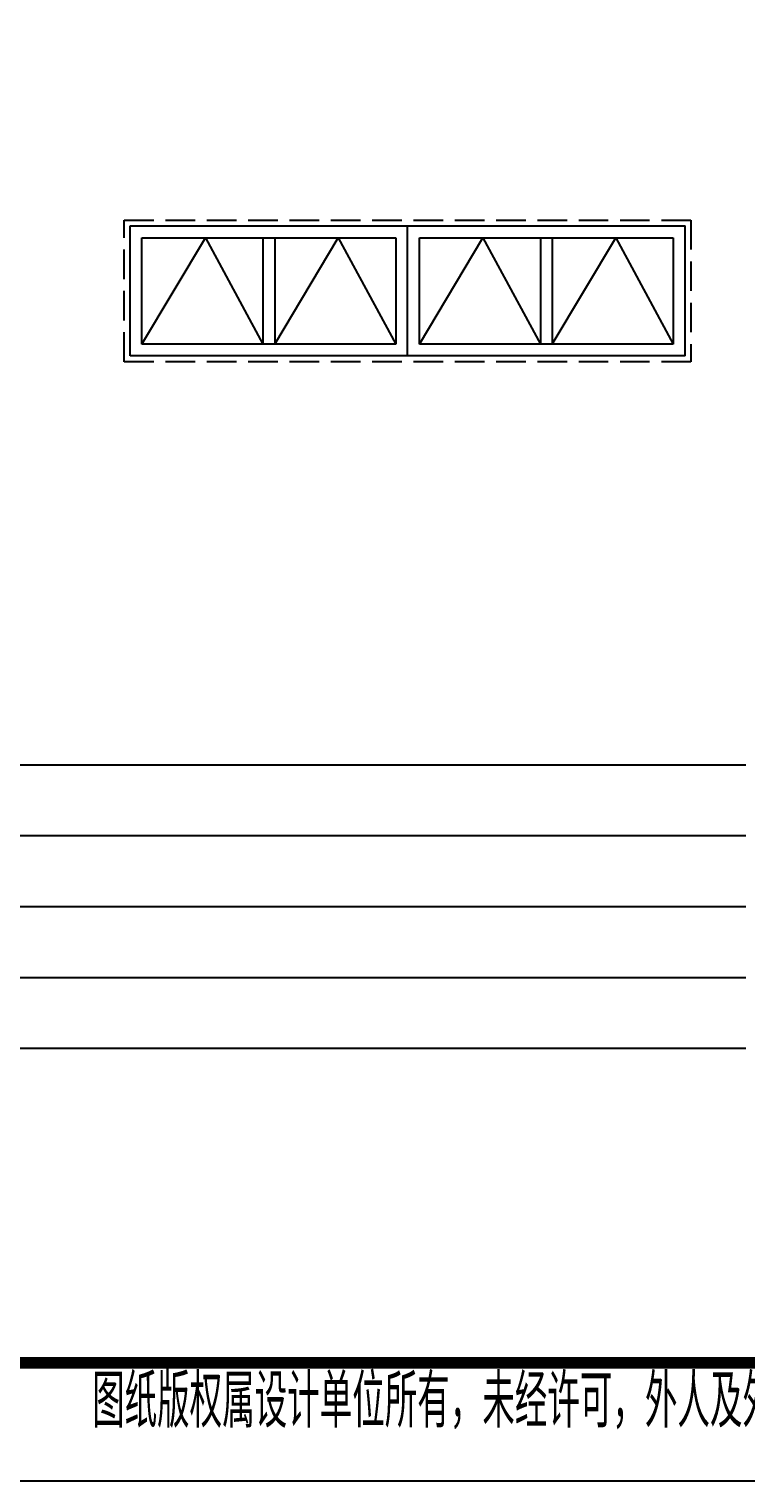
# Model space of a CAD drawing. Extents: x -1041549 to 749950, y -354245 to 17554.
# Drawn here: x -658673 to -655637, y -242431 to -236286 of the extents above; entities that cross this region are included whole.
import ezdxf

# ---------------------------------------------------------------- set-up
doc = ezdxf.new("R2010")
doc.units = 0
doc.header["$LTSCALE"] = 1000
doc.header["$MEASUREMENT"] = 0
doc.linetypes.add('DASH', pattern=[0.35, 0.25, -0.1])
for name, color, linetype in [('14', 1, 'Continuous'), ('PUB_TITLE', 4, 'Continuous'), ('中粗线', 1, 'DASH')]:
    doc.layers.add(name, color=color, linetype=linetype)
doc.styles.add('hztxt', font='romand_pkpm', dxfattribs={"bigfont": 'gbcbig'})

# ---------------------------------------------------------------- blocks, each defined once
blk = doc.blocks.new('TUQ')
at = {"layer": '14', "style": 'hztxt', "width": 0.85}
blk.add_text('图纸版权属设计单位所有，未经许可，外人及外单位不得翻印复制作为其他工程之用。', height=450, rotation=359.9997, dxfattribs=at).set_placement((-14838, -548))

msp = doc.modelspace()

# ---------------------------------------------------------------- linework, layer by layer
at = {"color": 4}
for p, q in [((-658245.2, -237119.7), (-655895.2, -237119.7)), ((-658245.2, -237669.7), (-658245.2, -237119.7)), ((-657070.2, -237669.7), (-657070.2, -237119.7)), ((-655895.2, -237669.7), (-655895.2, -237119.7)), ((-658195.2, -237169.7), (-657120.2, -237169.7)), ((-658195.2, -237619.7), (-658195.2, -237169.7)), ((-657682.7, -237169.7), (-657682.7, -237619.7)), ((-657632.7, -237169.7), (-657632.7, -237619.7)), ((-657120.2, -237169.7), (-657120.2, -237619.7)), ((-657020.2, -237169.7), (-655945.2, -237169.7)), ((-657020.2, -237619.7), (-657020.2, -237169.7)), ((-656507.7, -237169.7), (-656507.7, -237619.7)), ((-656457.7, -237169.7), (-656457.7, -237619.7)), ((-655945.2, -237169.7), (-655945.2, -237619.7)), ((-657120.2, -237619.7), (-658195.2, -237619.7)), ((-655945.2, -237619.7), (-657020.2, -237619.7)), ((-655895.2, -237669.7), (-658245.2, -237669.7))]:
    msp.add_line(p, q, dxfattribs=at)
at = {"color": 8}
for p, q in [((-655637.3, -239401.4), (-678937.3, -239401.4)), ((-655637.3, -239701.4), (-678937.3, -239701.4)), ((-655637.3, -240001.4), (-678937.3, -240001.4)), ((-655637.3, -240301.4), (-678937.3, -240301.4)), ((-655637.3, -240601.4), (-678937.3, -240601.4))]:
    msp.add_line(p, q, dxfattribs=at)
for points in [[(-658195.2, -237619.7), (-657926.4, -237169.7), (-657682.7, -237619.7)], [(-657632.7, -237619.7), (-657363.9, -237169.7), (-657120.2, -237619.7)], [(-657020.2, -237619.7), (-656751.4, -237169.7), (-656507.7, -237619.7)], [(-656457.7, -237619.7), (-656188.9, -237169.7), (-655945.2, -237619.7)]]:
    msp.add_lwpolyline(points, dxfattribs=at)
at = {"layer": 'PUB_TITLE'}
msp.add_lwpolyline([(-680187.3, -242431.3), (-650487.3, -242431.3), (-650487.3, -221431.3), (-680187.3, -221431.3)], close=True, dxfattribs=at)
at = {"layer": 'PUB_TITLE', "const_width": 50}
msp.add_lwpolyline([(-678937.3, -241931.3), (-650987.3, -241931.3), (-650987.3, -221931.3), (-678937.3, -221931.3)], close=True, dxfattribs=at)
at = {"layer": '中粗线', "ltscale": 0.5, "elevation": 0}
msp.add_lwpolyline([(-658270.2, -237094.7), (-655870.2, -237094.7), (-655870.2, -237694.7), (-658270.2, -237694.7)], close=True, dxfattribs=at)

# ---------------------------------------------------------------- block references
at = {"layer": '14', "xscale": 0.5, "yscale": 0.5, "zscale": 0.5}
msp.add_blockref('TUQ', (-650987.3, -241931.3), dxfattribs=at)

doc.saveas('drawing.dxf')
